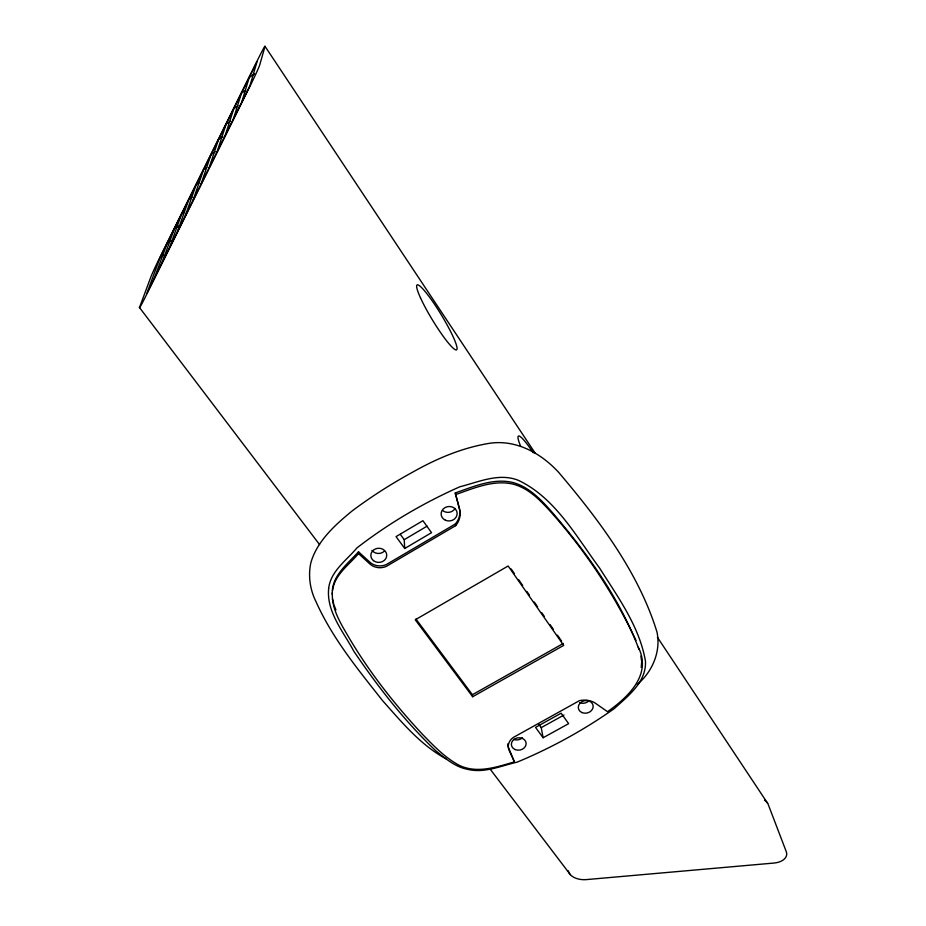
<?xml version="1.0" encoding="UTF-8"?>
<svg xmlns="http://www.w3.org/2000/svg" width="926" height="926" viewBox="0 0 926 926"><rect width="100%" height="100%" fill="white"/><g stroke="black" fill="none" stroke-linecap="round" stroke-linejoin="round"><path stroke-width="1.39" d="M332.307 594.504C331.172 576.169 347.586 563.934 358.501 551.792L370.388 562.649A14.226 12.675 -1.5 0 0 386.304 564.571L455.407 523.942L456.657 522.276A20.708 18.694 -5.8 0 0 459.609 509.011L455.245 492.945C473.348 486.671 493.118 477.874 512.668 482.458C528.329 486.509 540.055 498.778 550.519 510.4C586.308 551.896 619.482 597.652 638.905 649.195M641.209 667.496L641.695 661.685L640.919 656.083M332.55 590.638C334.471 574.699 349.021 565.01 358.512 553.586L358.501 551.792M241.686 102.288L249.233 77.46L254.581 73.86M233.398 118.991L241.454 93.167L245.714 90.308M225.215 135.462L233.78 108.655L238.028 105.83M217.066 151.887L226.129 124.119L230.354 121.306M209.033 168.081L218.582 139.363L222.772 136.573M201.011 184.239L211.047 154.584L215.226 151.818M193.106 200.166L203.616 169.597L206.73 167.537M185.223 216.047L196.196 184.587L199.298 182.538M177.445 231.72L188.869 199.368L191.96 197.331M169.689 247.346L181.565 214.126L184.644 212.1M162.05 262.752L174.366 228.687L178.44 226.013M154.422 278.124L167.166 243.214L171.217 240.552M160.071 257.555L146.887 293.287L249.997 85.528L257.023 61.718L160.071 257.555L163.705 255.182M358.512 553.586L370.423 564.466A14.249 12.698 -1.5 0 0 386.362 566.376L455.627 525.679L456.877 524.023A20.754 18.717 -5.8 0 0 459.84 510.724L455.245 492.945M637.262 684.453C652.298 671.952 661.071 651.58 656.997 632.099C638.581 572.21 598.775 519.683 558.714 472.422C541.224 453.37 516.349 439.375 489.738 443.265C461.993 447.744 436.227 458.787 411.943 472.561A443.438 360.608 -12.9 0 0 351.938 511.094C335.108 524.984 317.086 541.015 310.858 562.73C307.976 576.065 310.071 590.001 316.229 602.155C332.503 638.454 358.049 669.556 382.519 700.577C401.618 721.967 420.45 745.013 446.066 758.834M404.731 548.493L396.05 536.617L422.916 520.701L431.528 532.682L404.731 548.493L404.211 539.684L427.094 526.142M472.654 696.734L415.253 619.795L508.142 565.994L563.691 645.399L472.654 696.734L472.41 694.731L563.251 643.477M543.111 737.756L535.541 727.396L561.133 713.194L568.633 723.657L543.111 737.756L541.235 727.628L563.969 715.022M455.465 494.634C473.614 488.349 493.419 479.541 513.016 484.124C528.711 488.176 540.46 500.468 550.947 512.113C585.22 550.507 614.007 593.936 636.012 640.456M507.969 743.705A13.265 11.066 -9 0 0 508.536 747.641L514.416 761.867C496.811 767.052 476.971 773.904 459.203 765.304C445.036 757.711 433.866 745.997 422.777 734.619C395.252 705.161 370.018 673.144 349.438 638.431C341.312 624.437 331.473 609.47 332.353 592.652M139.282 307.27L319.563 544.569M489.889 768.777L570.312 874.63M415.982 619.054L472.41 694.731M400.298 534.325L404.211 539.684M538.735 724.19L541.235 727.628M511.129 568.923L514.439 573.657M518.572 579.583L522.704 585.498M526.848 591.413L529.325 594.967M534.29 602.062L537.601 606.796M541.745 612.711L544.222 616.265M550.021 624.552L553.32 629.275M557.464 635.201L561.596 641.116M264.998 46.3L535.112 453.092M657.379 637.238L767.654 803.328M514.416 761.867L508.837 749.713A13.288 11.089 -9 0 1 513.328 737.443L579.479 700.635L581.528 700.299A19.33 16.205 -12 0 1 594.874 702.846L607.525 711.712C628.083 697.139 652.17 674.741 638.315 647.274M334.379 606.021L335.93 609.956M332.457 598.809L333.858 604.701M455.407 523.942L455.627 525.679M384.417 551.109A7.871 7.026 -1.4 0 1 371.974 550.357M455.129 508.432A7.929 7.176 -6.6 0 1 442.755 510.608M588.623 701.109A7.42 6.262 -12.3 0 1 579.745 702.66M522.38 737.825A7.35 6.158 -8.9 0 1 513.594 739.353M764.482 800.168A15.626 9.121 3.5 0 1 768.233 804.486L786.278 851.688A16.355 9.908 4.6 0 1 774.032 863.044L586.424 879.596A16.147 10.14 -0.9 0 1 568.367 870.88M520.655 446.251A35.801 4.676 59.6 0 1 533.226 452.779M328.661 588.415C326.288 611.936 343.477 631.81 353.801 651.21C377.97 686.837 404.535 721.122 435.822 750.824C445.464 758.487 455.164 767.006 467.653 769.344C484.46 773.476 500.954 765.779 517.055 762.179A513.548 482.562 11.1 0 0 614.401 708.506C628.059 695.947 646.429 682.138 645.48 661.326C639.611 626.694 617.931 597.131 599.562 568.008C576.238 536.49 555.16 497.771 518.456 480.374C499.079 472.515 478.592 482.052 459.828 486.787A433.912 350.04 -12.8 0 0 356.892 547.949C346.544 560.404 330.686 571.006 328.661 588.415M139.618 307.212L139.525 307.594A19.805 0.66 -64.3 0 0 145.868 295.984L249.221 87.773A21.263 0.718 -64 0 0 259.743 64.901L264.94 46.601A20.164 0.637 -64 0 0 257.173 60.838L160.765 255.611A18.821 0.59 -64.2 0 0 150.857 276.99L139.618 307.212M515.157 749.574A7.42 6.193 -8.9 0 0 526.142 743.52A7.42 6.193 -8.9 0 0 514.937 738.821A7.42 6.193 -8.9 0 0 515.157 749.574M373.491 560.647A7.952 7.084 -1.5 0 0 386.57 556.734A7.952 7.084 -1.5 0 0 376.292 548.62A7.952 7.084 -1.5 0 0 373.491 560.647M445.383 520.215A8.021 7.234 -6.6 0 0 457.143 513.293A8.021 7.234 -6.6 0 0 444.874 507.691A8.021 7.234 -6.6 0 0 445.383 520.215M582.003 712.592A7.501 6.297 -12.3 0 0 593.184 706.434A7.501 6.297 -12.3 0 0 582.026 701.607A7.501 6.297 -12.3 0 0 582.003 712.592M420.508 297.871A37.966 5.105 58.7 0 0 455.314 349.715A37.966 5.105 58.7 0 0 434.745 304.596A37.966 5.105 58.7 0 0 420.508 297.871"/></g></svg>
